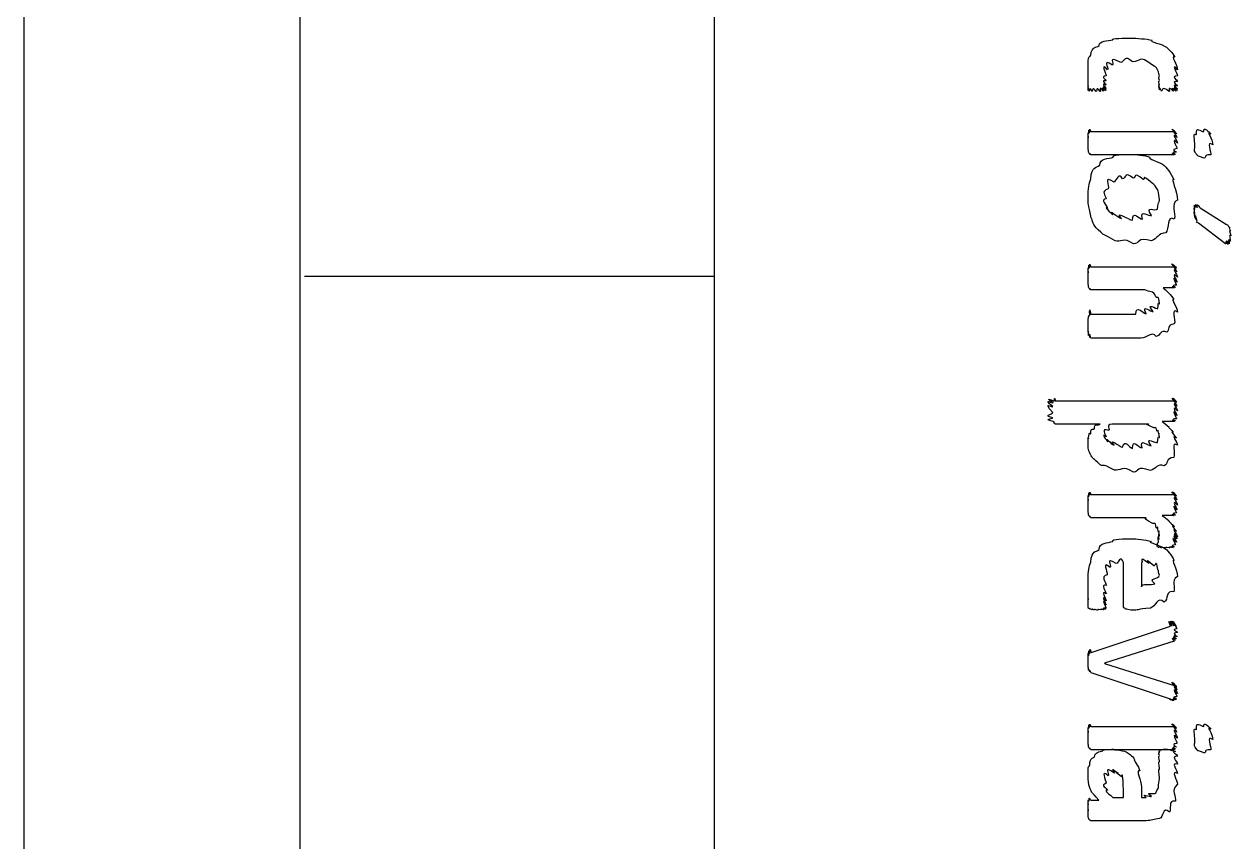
# Model space of a CAD drawing. Header units: millimetres. Extents: x 0 to 33.1, y 1.5 to 45.3.
# Drawn here: x 0.0278 to 0.5231, y 3.8125 to 4.1479 of the extents above; entities that cross this region are included whole.
import ezdxf

# ---------------------------------------------------------------- set-up
doc = ezdxf.new("R2010")
doc.units = ezdxf.units.MM
doc.header["$MEASUREMENT"] = 0
doc.layers.get('0').update_dxf_attribs({"linetype": 'CONTINUOUS'})

msp = doc.modelspace()

# ---------------------------------------------------------------- linework, layer by layer
at = {"color": 0, "linetype": 'Continuous'}
for p, q in [((0.027778, 1.49778), (0.027778, 45.3028)), ((0.141114, 1.61111), (0.141114, 44.9044)), ((0.311089, 1.78108), (0.311089, 44.7344)), ((0.311089, 4.04443), (0.142796, 4.04443))]:
    msp.add_line(p, q, dxfattribs=at)
at = {"color": 240, "linetype": 'Continuous'}
msp.add_line((0.311089, 1.78108), (0.311089, 6.90446), dxfattribs=at)
at = {"color": 11, "linetype": 'Continuous'}
for p, q in [((0.467719, 4.12028), (0.467719, 4.12028)), ((0.465549, 4.10385), (0.499838, 4.10385)), ((0.499838, 4.09429), (0.465549, 4.09429)), ((0.51199, 4.09299), (0.51199, 4.09299)), ((0.510471, 4.07254), (0.521322, 4.06581)), ((0.482693, 4.06754), (0.482693, 4.06754)), ((0.520887, 4.05778), (0.509819, 4.06625)), ((0.483128, 4.05778), (0.483128, 4.05778)), ((0.465549, 4.04844), (0.499838, 4.04844)), ((0.487685, 4.0389), (0.465549, 4.0389)), ((0.499838, 4.03976), (0.495281, 4.03976)), ((0.465549, 4.02892), (0.483996, 4.02892)), ((0.486165, 4.01915), (0.465549, 4.01915)), ((0.45101, 3.99343), (0.499838, 3.99343)), ((0.469456, 3.98389), (0.45101, 3.98389)), ((0.489204, 3.98389), (0.475965, 3.98389)), ((0.499838, 3.98497), (0.494846, 3.98497)), ((0.482693, 3.9739), (0.482693, 3.9739)), ((0.483128, 3.96414), (0.483128, 3.96414)), ((0.465549, 3.95497), (0.499838, 3.95497)), ((0.488118, 3.94542), (0.465549, 3.94542)), ((0.499838, 3.94629), (0.494846, 3.94629)), ((0.496149, 3.93306), (0.496149, 3.93306)), ((0.479004, 3.90944), (0.479004, 3.92703)), ((0.486382, 3.92703), (0.486382, 3.91704)), ((0.483344, 3.9075), (0.482042, 3.9075)), ((0.465767, 3.89008), (0.498318, 3.90093)), ((0.499838, 3.89486), (0.471625, 3.88596)), ((0.471625, 3.88596), (0.471192, 3.88574)), ((0.471192, 3.88574), (0.471625, 3.88553)), ((0.471625, 3.88553), (0.499838, 3.87663)), ((0.498318, 3.87099), (0.465767, 3.88183)), ((0.499838, 3.87056), (0.499838, 3.87056)), ((0.465549, 3.85981), (0.499838, 3.85981)), ((0.499838, 3.85026), (0.465549, 3.85026)), ((0.51199, 3.84896), (0.51199, 3.84896)), ((0.479004, 3.83068), (0.479004, 3.83415)), ((0.486382, 3.83501), (0.486382, 3.83068)), ((0.465549, 3.82958), (0.468804, 3.82958)), ((0.474664, 3.83068), (0.479004, 3.83068)), ((0.486382, 3.83068), (0.488336, 3.83068)), ((0.488336, 3.82113), (0.465549, 3.82113))]:
    msp.add_line(p, q, dxfattribs=at)
for points in [[(0.469021, 4.13917), (0.469075, 4.14122), (0.472493, 4.141), (0.474664, 4.14154)], [(0.474664, 4.14154), (0.473579, 4.14219), (0.479492, 4.14219), (0.48226, 4.14219)], [(0.48226, 4.14219), (0.484267, 4.14219), (0.48839, 4.14193), (0.490722, 4.14133)], [(0.490722, 4.14133), (0.48904, 4.1409), (0.495117, 4.13971), (0.496582, 4.13851)], [(0.464464, 4.12983), (0.464464, 4.13601), (0.464789, 4.13368), (0.465549, 4.13525)], [(0.465549, 4.13525), (0.466037, 4.13906), (0.467557, 4.13803), (0.469021, 4.13917)], [(0.482693, 4.13243), (0.479329, 4.13569), (0.479221, 4.13238), (0.477919, 4.13222)], [(0.49094, 4.13113), (0.484864, 4.13569), (0.486274, 4.13243), (0.482693, 4.13243)], [(0.496582, 4.13851), (0.49669, 4.13861), (0.499294, 4.13601), (0.500054, 4.13439)], [(0.472493, 4.12918), (0.469347, 4.13282), (0.471843, 4.12765), (0.471843, 4.12679)], [(0.474447, 4.13113), (0.470215, 4.13428), (0.472928, 4.12993), (0.472493, 4.12918)], [(0.477919, 4.13222), (0.472114, 4.13525), (0.475424, 4.13157), (0.474447, 4.13113)], [(0.493761, 4.12679), (0.493218, 4.12918), (0.492785, 4.13015), (0.49094, 4.13113)], [(0.500054, 4.13439), (0.498156, 4.13542), (0.501139, 4.13108), (0.501139, 4.12918)], [(0.501139, 4.12918), (0.498156, 4.13265), (0.501139, 4.12756), (0.501139, 4.12679)], [(0.464464, 4.12701), (0.464464, 4.12831), (0.464464, 4.12885), (0.464464, 4.12983)], [(0.464464, 4.12462), (0.464464, 4.12657), (0.464464, 4.12614), (0.464464, 4.12701)], [(0.471843, 4.12679), (0.469347, 4.12646), (0.471843, 4.12522), (0.471843, 4.12462)], [(0.493761, 4.12483), (0.493218, 4.12657), (0.493761, 4.12608), (0.493761, 4.12679)], [(0.501139, 4.12679), (0.498156, 4.12646), (0.501139, 4.12517), (0.501139, 4.1244)], [(0.464464, 4.12244), (0.464464, 4.125), (0.464464, 4.12375), (0.464464, 4.12462)], [(0.464464, 4.12115), (0.464464, 4.12386), (0.464464, 4.1219), (0.464464, 4.12244)], [(0.464464, 4.12071), (0.464464, 4.12326), (0.464464, 4.12088), (0.464464, 4.12115)], [(0.464899, 4.1205), (0.464464, 4.1231), (0.464464, 4.12061), (0.464464, 4.12071)], [(0.465983, 4.12028), (0.465007, 4.12299), (0.465169, 4.12039), (0.464899, 4.1205)], [(0.467719, 4.12028), (0.466037, 4.12299), (0.466525, 4.12028), (0.465983, 4.12028)], [(0.469456, 4.12028), (0.467339, 4.12299), (0.468425, 4.12028), (0.467719, 4.12028)], [(0.470757, 4.1205), (0.468371, 4.12299), (0.469997, 4.12028), (0.469456, 4.12028)], [(0.471625, 4.12071), (0.469075, 4.1231), (0.471192, 4.1205), (0.470757, 4.1205)], [(0.471843, 4.12462), (0.469347, 4.12517), (0.471843, 4.12332), (0.471843, 4.12289)], [(0.471843, 4.12289), (0.469347, 4.12414), (0.471843, 4.1219), (0.471843, 4.12158)], [(0.471843, 4.12158), (0.469347, 4.12354), (0.471843, 4.12104), (0.471843, 4.12071)], [(0.471843, 4.12071), (0.469347, 4.12326), (0.471733, 4.12071), (0.471625, 4.12071)], [(0.493761, 4.1231), (0.493218, 4.12528), (0.493761, 4.12414), (0.493761, 4.12483)], [(0.493761, 4.12181), (0.493218, 4.12429), (0.493761, 4.12256), (0.493761, 4.1231)], [(0.493761, 4.12093), (0.493218, 4.12369), (0.493761, 4.12153), (0.493761, 4.12181)], [(0.494629, 4.1205), (0.493218, 4.12326), (0.493761, 4.12082), (0.493761, 4.12093)], [(0.497667, 4.12028), (0.494412, 4.12299), (0.495171, 4.12039), (0.494629, 4.1205)], [(0.499403, 4.1205), (0.496582, 4.12299), (0.498372, 4.12028), (0.497667, 4.12028)], [(0.500489, 4.1205), (0.49745, 4.1231), (0.499838, 4.1205), (0.499403, 4.1205)], [(0.501139, 4.1244), (0.498156, 4.12483), (0.501139, 4.12289), (0.501139, 4.12244)], [(0.501139, 4.12244), (0.498156, 4.12386), (0.501139, 4.12153), (0.501139, 4.12136)], [(0.501139, 4.12136), (0.498156, 4.12343), (0.501139, 4.12088), (0.501139, 4.12071)], [(0.501139, 4.12071), (0.498156, 4.1231), (0.500922, 4.1205), (0.500489, 4.1205)], [(0.464681, 4.10297), (0.464735, 4.10601), (0.464953, 4.10351), (0.465115, 4.10363)], [(0.465115, 4.10363), (0.465007, 4.10633), (0.465386, 4.10385), (0.465549, 4.10385)], [(0.499838, 4.10385), (0.49745, 4.10633), (0.500108, 4.10379), (0.500271, 4.10363)], [(0.500271, 4.10363), (0.497885, 4.10601), (0.500706, 4.10331), (0.500706, 4.10297)], [(0.508951, 4.10275), (0.508572, 4.10633), (0.510525, 4.10385), (0.51199, 4.10385)], [(0.51199, 4.10385), (0.511447, 4.10633), (0.514378, 4.10351), (0.514811, 4.10275)], [(0.464464, 4.10146), (0.464572, 4.10531), (0.464681, 4.10254), (0.464681, 4.10297)], [(0.464464, 4.09907), (0.464464, 4.104), (0.464464, 4.10075), (0.464464, 4.10146)], [(0.500706, 4.10297), (0.497993, 4.10531), (0.500922, 4.10206), (0.500922, 4.10146)], [(0.500922, 4.10146), (0.498156, 4.104), (0.501139, 4.09993), (0.501139, 4.09907)], [(0.501139, 4.09907), (0.498156, 4.10226), (0.501031, 4.0975), (0.500922, 4.0969)], [(0.508301, 4.09842), (0.507542, 4.10487), (0.508518, 4.10206), (0.508951, 4.10275)], [(0.514811, 4.10275), (0.512478, 4.10487), (0.515679, 4.10058), (0.515679, 4.09842)], [(0.464464, 4.0969), (0.464464, 4.09765), (0.464464, 4.09819), (0.464464, 4.09907)], [(0.464681, 4.09538), (0.464572, 4.09636), (0.464572, 4.09619), (0.464464, 4.0969)], [(0.500922, 4.0969), (0.497993, 4.09636), (0.500814, 4.09571), (0.500706, 4.09538)], [(0.509169, 4.09429), (0.507542, 4.09603), (0.508301, 4.0964), (0.508301, 4.09842)], [(0.515679, 4.09842), (0.512478, 4.10069), (0.515354, 4.09506), (0.514811, 4.09429)], [(0.465115, 4.09451), (0.464735, 4.0956), (0.464789, 4.09494), (0.464681, 4.09538)], [(0.465549, 4.09429), (0.465007, 4.09532), (0.465224, 4.0944), (0.465115, 4.09451)], [(0.469239, 4.09011), (0.469239, 4.09304), (0.472711, 4.09267), (0.474881, 4.09337)], [(0.474881, 4.09337), (0.473579, 4.09446), (0.479546, 4.09446), (0.482476, 4.09446)], [(0.482476, 4.09446), (0.483832, 4.09446), (0.487685, 4.09413), (0.489854, 4.09337)], [(0.489854, 4.09337), (0.488336, 4.09289), (0.494086, 4.09136), (0.495714, 4.0899)], [(0.500271, 4.09451), (0.49745, 4.09532), (0.499946, 4.09429), (0.499838, 4.09429)], [(0.500706, 4.09538), (0.497885, 4.0956), (0.500543, 4.09467), (0.500271, 4.09451)], [(0.51199, 4.09299), (0.508735, 4.09446), (0.509711, 4.09343), (0.509169, 4.09429)], [(0.514811, 4.09429), (0.511447, 4.09446), (0.5134, 4.09299), (0.51199, 4.09299)], [(0.465549, 4.08447), (0.466037, 4.09), (0.467611, 4.08854), (0.469239, 4.09011)], [(0.475097, 4.08317), (0.47054, 4.08621), (0.473253, 4.08154), (0.472711, 4.08035)], [(0.478569, 4.08447), (0.47716, 4.08751), (0.476074, 4.08376), (0.475097, 4.08317)], [(0.48291, 4.08469), (0.479764, 4.08794), (0.479872, 4.08464), (0.478569, 4.08447)], [(0.487033, 4.08425), (0.482801, 4.08794), (0.484321, 4.08469), (0.48291, 4.08469)], [(0.490722, 4.08274), (0.485568, 4.08724), (0.488444, 4.08382), (0.487033, 4.08425)], [(0.495714, 4.0899), (0.496257, 4.08985), (0.498753, 4.08637), (0.499621, 4.08404)], [(0.464464, 4.07667), (0.464464, 4.08089), (0.464789, 4.08219), (0.465549, 4.08447)], [(0.492893, 4.08014), (0.492242, 4.08132), (0.491699, 4.08203), (0.490722, 4.08274)], [(0.499621, 4.08404), (0.498156, 4.08524), (0.501139, 4.079), (0.501139, 4.07579)], [(0.465767, 4.06842), (0.464464, 4.07482), (0.464464, 4.07351), (0.464464, 4.07667)], [(0.472711, 4.08035), (0.469347, 4.07926), (0.471843, 4.07785), (0.471843, 4.07622)], [(0.471843, 4.07622), (0.469347, 4.07622), (0.47206, 4.07351), (0.472493, 4.07232)], [(0.493761, 4.07601), (0.493218, 4.07915), (0.493435, 4.079), (0.492893, 4.08014)], [(0.472493, 4.07232), (0.470378, 4.07394), (0.473796, 4.07032), (0.474664, 4.06972)], [(0.474664, 4.06972), (0.472276, 4.07264), (0.476833, 4.06853), (0.478136, 4.06819)], [(0.478136, 4.06819), (0.474989, 4.07189), (0.481065, 4.06754), (0.482693, 4.06754)], [(0.482693, 4.06754), (0.482693, 4.07189), (0.485514, 4.06771), (0.486817, 4.06799)], [(0.486817, 4.06799), (0.485406, 4.07249), (0.489475, 4.06879), (0.490506, 4.0695)], [(0.490506, 4.0695), (0.487468, 4.07379), (0.492296, 4.07096), (0.492893, 4.0721)], [(0.492893, 4.0721), (0.493218, 4.07596), (0.493761, 4.07443), (0.493761, 4.07601)], [(0.501139, 4.07579), (0.498156, 4.07438), (0.500706, 4.07015), (0.499838, 4.06799)], [(0.508301, 4.07015), (0.507542, 4.07438), (0.508301, 4.07146), (0.508301, 4.07189)], [(0.508301, 4.06863), (0.507542, 4.07308), (0.508301, 4.06961), (0.508301, 4.07015)], [(0.508301, 4.07189), (0.507704, 4.07525), (0.508572, 4.07264), (0.508735, 4.07275)], [(0.508735, 4.06776), (0.507704, 4.07221), (0.50841, 4.06819), (0.508301, 4.06863)], [(0.509169, 4.06711), (0.507975, 4.07178), (0.508843, 4.06749), (0.508735, 4.06776)], [(0.508735, 4.07275), (0.508137, 4.07536), (0.509224, 4.07275), (0.509386, 4.07275)], [(0.509386, 4.07275), (0.508572, 4.07536), (0.510037, 4.07269), (0.510471, 4.07254)], [(0.469672, 4.06256), (0.466308, 4.06554), (0.466743, 4.06614), (0.465767, 4.06842)], [(0.499838, 4.06799), (0.496582, 4.06988), (0.497939, 4.06381), (0.496365, 4.06233)], [(0.509819, 4.06625), (0.508301, 4.06668), (0.509278, 4.06685), (0.509169, 4.06711)], [(0.475532, 4.05908), (0.469672, 4.06233), (0.471408, 4.06099), (0.469672, 4.06256)], [(0.496365, 4.06233), (0.493381, 4.06233), (0.492785, 4.05985), (0.490506, 4.05908)], [(0.521322, 4.06581), (0.521158, 4.06597), (0.52181, 4.06549), (0.521972, 4.06515)], [(0.521972, 4.06515), (0.521593, 4.06538), (0.522461, 4.06461), (0.522624, 4.06429)], [(0.522624, 4.06429), (0.521864, 4.06467), (0.52284, 4.06342), (0.52284, 4.06299)], [(0.52284, 4.06299), (0.522026, 4.06364), (0.523058, 4.06179), (0.523058, 4.06104)], [(0.523058, 4.06104), (0.522026, 4.06207), (0.522949, 4.05946), (0.52284, 4.05886)], [(0.483128, 4.05778), (0.478787, 4.06076), (0.47781, 4.05821), (0.475532, 4.05908)], [(0.490506, 4.05908), (0.484267, 4.06076), (0.48584, 4.05778), (0.483128, 4.05778)], [(0.521756, 4.05757), (0.520887, 4.0606), (0.521158, 4.05767), (0.520887, 4.05778)], [(0.522407, 4.05778), (0.521431, 4.0606), (0.522026, 4.05757), (0.521756, 4.05757)], [(0.52284, 4.05886), (0.521756, 4.06093), (0.522515, 4.05794), (0.522407, 4.05778)], [(0.464464, 4.04606), (0.464572, 4.04992), (0.464681, 4.04715), (0.464681, 4.04758)], [(0.464464, 4.04368), (0.464464, 4.04861), (0.464464, 4.04536), (0.464464, 4.04606)], [(0.464681, 4.04758), (0.464735, 4.05062), (0.464953, 4.04812), (0.465115, 4.04824)], [(0.465115, 4.04824), (0.465007, 4.05094), (0.465386, 4.04844), (0.465549, 4.04844)], [(0.499838, 4.04844), (0.49745, 4.05094), (0.500108, 4.04844), (0.500271, 4.04844)], [(0.500271, 4.04844), (0.497885, 4.05078), (0.500706, 4.04812), (0.500706, 4.04779)], [(0.500706, 4.04779), (0.497993, 4.05007), (0.500922, 4.04688), (0.500922, 4.04628)], [(0.500922, 4.04628), (0.498156, 4.04889), (0.501139, 4.04497), (0.501139, 4.04411)], [(0.501139, 4.04411), (0.498156, 4.04715), (0.501031, 4.04258), (0.500922, 4.04215)], [(0.464464, 4.0415), (0.464464, 4.04226), (0.464464, 4.04281), (0.464464, 4.04368)], [(0.464681, 4.03999), (0.464572, 4.04096), (0.464572, 4.04081), (0.464464, 4.0415)], [(0.500922, 4.04215), (0.497993, 4.04617), (0.500814, 4.04118), (0.500706, 4.04085)], [(0.465115, 4.03911), (0.464735, 4.04021), (0.464789, 4.03956), (0.464681, 4.03999)], [(0.465549, 4.0389), (0.465007, 4.03993), (0.465224, 4.03901), (0.465115, 4.03911)], [(0.492242, 4.03608), (0.491211, 4.0389), (0.489692, 4.03792), (0.487685, 4.0389)], [(0.493761, 4.03326), (0.493218, 4.03706), (0.493218, 4.0351), (0.492242, 4.03608)], [(0.495281, 4.03976), (0.496257, 4.0389), (0.498753, 4.03662), (0.499621, 4.035)], [(0.500271, 4.03999), (0.49745, 4.04053), (0.499946, 4.03976), (0.499838, 4.03976)], [(0.500706, 4.04085), (0.497885, 4.04081), (0.500543, 4.04015), (0.500271, 4.03999)], [(0.465115, 4.02869), (0.465007, 4.03326), (0.465386, 4.02892), (0.465549, 4.02892)], [(0.483996, 4.02892), (0.483996, 4.03326), (0.487304, 4.02903), (0.488336, 4.02914)], [(0.488336, 4.02914), (0.486165, 4.03358), (0.490397, 4.02957), (0.491157, 4.03)], [(0.491157, 4.03), (0.487739, 4.03429), (0.492676, 4.03076), (0.49311, 4.03131)], [(0.49311, 4.03131), (0.493218, 4.03532), (0.493761, 4.03239), (0.493761, 4.03326)], [(0.499621, 4.035), (0.498156, 4.0356), (0.501139, 4.03153), (0.501139, 4.02979)], [(0.501139, 4.02979), (0.498156, 4.03196), (0.500706, 4.02632), (0.499838, 4.02501)], [(0.464464, 4.02653), (0.464572, 4.02761), (0.464681, 4.02756), (0.464681, 4.02783)], [(0.464681, 4.02783), (0.464735, 4.02821), (0.464953, 4.02843), (0.465115, 4.02869)], [(0.464464, 4.02393), (0.464464, 4.02632), (0.464464, 4.02582), (0.464464, 4.02653)], [(0.464464, 4.02175), (0.464464, 4.02447), (0.464464, 4.02306), (0.464464, 4.02393)], [(0.464681, 4.02024), (0.464572, 4.02317), (0.464572, 4.02106), (0.464464, 4.02175)], [(0.465115, 4.01937), (0.464735, 4.0224), (0.464789, 4.01981), (0.464681, 4.02024)], [(0.465549, 4.01915), (0.465007, 4.02214), (0.465224, 4.01926), (0.465115, 4.01937)], [(0.492458, 4.01981), (0.490614, 4.02214), (0.488607, 4.01915), (0.486165, 4.01915)], [(0.496799, 4.02154), (0.494086, 4.02285), (0.494194, 4.02013), (0.492458, 4.01981)], [(0.499838, 4.02501), (0.496582, 4.02458), (0.498101, 4.0224), (0.496799, 4.02154)], [(0.449924, 3.99104), (0.445529, 3.9949), (0.450032, 3.99214), (0.450142, 3.99257)], [(0.449924, 3.98867), (0.445529, 3.9936), (0.449924, 3.99035), (0.449924, 3.99104)], [(0.450142, 3.99257), (0.445801, 3.99561), (0.450467, 3.99311), (0.450575, 3.99322)], [(0.450575, 3.99322), (0.450737, 3.99593), (0.4509, 3.99343), (0.45101, 3.99343)], [(0.499838, 3.99343), (0.497558, 3.99593), (0.500325, 3.99343), (0.500489, 3.99343)], [(0.500489, 3.99343), (0.497885, 3.99576), (0.500706, 3.99311), (0.500706, 3.99278)], [(0.500706, 3.99278), (0.497993, 3.99507), (0.500922, 3.99186), (0.500922, 3.99126)], [(0.500922, 3.99126), (0.498156, 3.99387), (0.501139, 3.99007), (0.501139, 3.98931)], [(0.501139, 3.98931), (0.498156, 3.99229), (0.501031, 3.98779), (0.500922, 3.98736)], [(0.449924, 3.98649), (0.445529, 3.98725), (0.449924, 3.98779), (0.449924, 3.98867)], [(0.500922, 3.98736), (0.497993, 3.99126), (0.500814, 3.98639), (0.500706, 3.98606)], [(0.450142, 3.98497), (0.445529, 3.98594), (0.449924, 3.98579), (0.449924, 3.98649)], [(0.450575, 3.9841), (0.450467, 3.98519), (0.450304, 3.98454), (0.450142, 3.98497)], [(0.45101, 3.98389), (0.450737, 3.98492), (0.450737, 3.984), (0.450575, 3.9841)], [(0.465549, 3.97999), (0.465603, 3.98292), (0.466471, 3.98122), (0.467068, 3.98193)], [(0.467068, 3.98193), (0.466906, 3.98421), (0.468588, 3.98318), (0.469456, 3.98389)], [(0.472928, 3.98128), (0.469347, 3.98232), (0.471843, 3.97954), (0.471843, 3.97868)], [(0.475965, 3.98389), (0.470811, 3.98406), (0.473633, 3.98215), (0.472928, 3.98128)], [(0.491374, 3.98236), (0.486436, 3.98432), (0.490072, 3.98335), (0.489204, 3.98389)], [(0.492676, 3.98107), (0.492242, 3.98346), (0.491917, 3.98193), (0.491374, 3.98236)], [(0.493544, 3.97976), (0.492947, 3.98258), (0.49311, 3.98063), (0.492676, 3.98107)], [(0.494846, 3.98497), (0.495117, 3.98475), (0.496907, 3.98335), (0.497667, 3.98258)], [(0.497667, 3.98258), (0.496582, 3.98335), (0.498969, 3.98118), (0.499403, 3.98042)], [(0.500271, 3.98519), (0.49745, 3.98562), (0.499946, 3.98497), (0.499838, 3.98497)], [(0.500706, 3.98606), (0.497885, 3.98594), (0.500543, 3.98535), (0.500271, 3.98519)], [(0.464464, 3.97586), (0.464464, 3.98031), (0.464518, 3.97732), (0.464681, 3.97803)], [(0.464681, 3.97803), (0.464899, 3.98161), (0.465224, 3.97928), (0.465549, 3.97999)], [(0.471843, 3.97868), (0.469347, 3.98058), (0.472114, 3.97711), (0.472711, 3.97651)], [(0.472711, 3.97651), (0.47054, 3.97944), (0.474067, 3.97553), (0.475097, 3.97521)], [(0.475097, 3.97521), (0.472711, 3.97868), (0.477376, 3.9745), (0.478569, 3.97433)], [(0.478569, 3.97433), (0.479764, 3.97825), (0.481228, 3.9739), (0.482693, 3.9739)], [(0.482693, 3.9739), (0.482531, 3.97825), (0.485297, 3.97401), (0.4866, 3.97412)], [(0.4866, 3.97412), (0.485297, 3.97857), (0.489258, 3.97456), (0.490289, 3.97499)], [(0.490289, 3.97499), (0.487468, 3.97928), (0.492296, 3.97575), (0.492893, 3.97629)], [(0.492893, 3.97629), (0.493218, 3.98042), (0.493761, 3.9776), (0.493761, 3.97846)], [(0.493761, 3.97846), (0.493218, 3.98172), (0.493653, 3.97933), (0.493544, 3.97976)], [(0.499403, 3.98042), (0.497558, 3.98172), (0.500379, 3.97879), (0.500706, 3.97803)], [(0.500706, 3.97803), (0.498156, 3.98014), (0.501139, 3.97624), (0.501139, 3.97521)], [(0.501139, 3.97521), (0.498156, 3.97726), (0.500597, 3.97168), (0.499621, 3.97021)], [(0.465767, 3.97086), (0.464464, 3.97304), (0.464464, 3.97401), (0.464464, 3.97586)], [(0.469456, 3.96718), (0.4662, 3.97017), (0.466635, 3.96946), (0.465767, 3.97086)], [(0.475315, 3.965), (0.469347, 3.96815), (0.471029, 3.96619), (0.469456, 3.96718)], [(0.495714, 3.96674), (0.492947, 3.96799), (0.492242, 3.96522), (0.490072, 3.96479)], [(0.499621, 3.97021), (0.496257, 3.96972), (0.49745, 3.96761), (0.495714, 3.96674)], [(0.483128, 3.96414), (0.478624, 3.96712), (0.477593, 3.96446), (0.475315, 3.965)], [(0.490072, 3.96479), (0.483996, 3.96712), (0.485568, 3.96414), (0.483128, 3.96414)], [(0.465115, 3.95475), (0.465007, 3.95747), (0.465386, 3.95497), (0.465549, 3.95497)], [(0.499838, 3.95497), (0.49745, 3.95747), (0.500108, 3.95497), (0.500271, 3.95497)], [(0.500271, 3.95497), (0.497885, 3.95731), (0.500706, 3.95464), (0.500706, 3.95432)], [(0.464464, 3.95258), (0.464572, 3.95643), (0.464681, 3.95367), (0.464681, 3.9541)], [(0.464464, 3.95019), (0.464464, 3.95514), (0.464464, 3.95188), (0.464464, 3.95258)], [(0.464681, 3.9541), (0.464735, 3.95714), (0.464953, 3.95464), (0.465115, 3.95475)], [(0.500706, 3.95432), (0.497993, 3.9566), (0.500922, 3.9534), (0.500922, 3.95281)], [(0.500922, 3.94868), (0.497993, 3.95269), (0.500814, 3.94769), (0.500706, 3.94738)], [(0.500922, 3.95281), (0.498156, 3.9554), (0.501139, 3.9515), (0.501139, 3.95063)], [(0.501139, 3.95063), (0.498156, 3.95367), (0.501031, 3.94911), (0.500922, 3.94868)], [(0.464464, 3.94803), (0.464464, 3.94879), (0.464464, 3.94933), (0.464464, 3.95019)], [(0.464681, 3.9465), (0.464572, 3.94749), (0.464572, 3.94732), (0.464464, 3.94803)], [(0.465115, 3.94564), (0.464735, 3.94672), (0.464789, 3.94607), (0.464681, 3.9465)], [(0.465549, 3.94542), (0.465007, 3.94646), (0.465224, 3.94553), (0.465115, 3.94564)], [(0.490722, 3.94325), (0.48584, 3.94575), (0.489094, 3.94472), (0.488118, 3.94542)], [(0.492458, 3.94129), (0.492079, 3.94428), (0.49159, 3.94254), (0.490722, 3.94325)], [(0.493326, 3.93956), (0.492785, 3.94314), (0.492893, 3.94075), (0.492458, 3.94129)], [(0.494846, 3.94629), (0.495281, 3.94618), (0.497125, 3.94467), (0.497885, 3.9439)], [(0.497885, 3.9439), (0.496853, 3.94472), (0.499403, 3.94249), (0.499838, 3.94174)], [(0.500271, 3.9465), (0.49745, 3.94706), (0.499946, 3.94629), (0.499838, 3.94629)], [(0.499838, 3.94174), (0.497721, 3.94325), (0.500543, 3.94038), (0.500706, 3.93978)], [(0.500706, 3.94738), (0.497885, 3.94732), (0.500543, 3.94667), (0.500271, 3.9465)], [(0.493326, 3.93544), (0.49311, 3.94011), (0.493544, 3.93608), (0.493544, 3.93653)], [(0.493761, 3.93782), (0.493218, 3.94194), (0.493599, 3.93901), (0.493326, 3.93956)], [(0.493544, 3.93653), (0.493218, 3.94097), (0.493761, 3.93739), (0.493761, 3.93782)], [(0.500706, 3.93544), (0.497721, 3.93935), (0.500379, 3.93468), (0.500271, 3.93435)], [(0.500922, 3.93674), (0.497993, 3.94021), (0.500814, 3.93587), (0.500706, 3.93544)], [(0.500706, 3.93978), (0.498156, 3.94194), (0.501139, 3.93837), (0.501139, 3.93761)], [(0.501139, 3.93761), (0.498156, 3.94097), (0.501031, 3.93707), (0.500922, 3.93674)], [(0.469021, 3.93246), (0.469075, 3.93539), (0.472493, 3.935), (0.474664, 3.93571)], [(0.474664, 3.93571), (0.473579, 3.93679), (0.479656, 3.93679), (0.482693, 3.93679)], [(0.482693, 3.93679), (0.483996, 3.93679), (0.487956, 3.93647), (0.490289, 3.93571)], [(0.490289, 3.93571), (0.488607, 3.93539), (0.494521, 3.93397), (0.496149, 3.93267)], [(0.492893, 3.93392), (0.492676, 3.93431), (0.492893, 3.93431), (0.492893, 3.93457)], [(0.492893, 3.93349), (0.492676, 3.93403), (0.492893, 3.93381), (0.492893, 3.93392)], [(0.492893, 3.93457), (0.492785, 3.9349), (0.493164, 3.93517), (0.493326, 3.93544)], [(0.493326, 3.93326), (0.492785, 3.93371), (0.493001, 3.93338), (0.492893, 3.93349)], [(0.494412, 3.93306), (0.493218, 3.9336), (0.493599, 3.93317), (0.493326, 3.93326)], [(0.496149, 3.93306), (0.494086, 3.9336), (0.494846, 3.93306), (0.494412, 3.93306)], [(0.497885, 3.93306), (0.495551, 3.9336), (0.496853, 3.93306), (0.496149, 3.93306)], [(0.496149, 3.93267), (0.496419, 3.93278), (0.498969, 3.92979), (0.499838, 3.9279)], [(0.498753, 3.93326), (0.496419, 3.9336), (0.498318, 3.93306), (0.497885, 3.93306)], [(0.499403, 3.93326), (0.496853, 3.93371), (0.499024, 3.93326), (0.498753, 3.93326)], [(0.499838, 3.93349), (0.497125, 3.93371), (0.499511, 3.93326), (0.499403, 3.93326)], [(0.500271, 3.93435), (0.49745, 3.93403), (0.499946, 3.93365), (0.499838, 3.93349)], [(0.465549, 3.92725), (0.466037, 3.93246), (0.467557, 3.93104), (0.469021, 3.93246)], [(0.473579, 3.92507), (0.469943, 3.92811), (0.472547, 3.92324), (0.472276, 3.92204)], [(0.475965, 3.9266), (0.471246, 3.92974), (0.474283, 3.92583), (0.473579, 3.92507)], [(0.479004, 3.92703), (0.477756, 3.93028), (0.476942, 3.92692), (0.475965, 3.9266)], [(0.489204, 3.92681), (0.4847, 3.93028), (0.487358, 3.92703), (0.486382, 3.92703)], [(0.491374, 3.92572), (0.486436, 3.92985), (0.490072, 3.92654), (0.489204, 3.92681)], [(0.49311, 3.92421), (0.49235, 3.92899), (0.492079, 3.92529), (0.491374, 3.92572)], [(0.499838, 3.9279), (0.498156, 3.92899), (0.501139, 3.92389), (0.501139, 3.92139)], [(0.464464, 3.92008), (0.464464, 3.92378), (0.464789, 3.92524), (0.465549, 3.92725)], [(0.493761, 3.92182), (0.493218, 3.92307), (0.493544, 3.9235), (0.49311, 3.92421)], [(0.464464, 3.91575), (0.464464, 3.91943), (0.464464, 3.91851), (0.464464, 3.92008)], [(0.472276, 3.92204), (0.469347, 3.92117), (0.471843, 3.91943), (0.471843, 3.91769)], [(0.471843, 3.91769), (0.469347, 3.91813), (0.471843, 3.91525), (0.471843, 3.91422)], [(0.486382, 3.91704), (0.486003, 3.919), (0.490506, 3.91749), (0.491808, 3.91835)], [(0.491808, 3.91835), (0.488607, 3.92063), (0.493761, 3.92025), (0.493761, 3.92182)], [(0.501139, 3.92139), (0.498156, 3.91943), (0.500597, 3.91683), (0.499621, 3.9151)], [(0.464464, 3.91206), (0.464464, 3.91672), (0.464464, 3.91433), (0.464464, 3.91575)], [(0.464464, 3.90944), (0.464464, 3.91456), (0.464464, 3.91092), (0.464464, 3.91206)], [(0.471843, 3.91422), (0.469347, 3.91596), (0.471843, 3.91217), (0.471843, 3.9114)], [(0.471843, 3.9114), (0.469347, 3.91456), (0.471843, 3.9101), (0.471843, 3.90967)], [(0.471843, 3.90967), (0.469347, 3.91351), (0.471843, 3.90869), (0.471843, 3.90836)], [(0.495714, 3.91075), (0.492947, 3.91368), (0.492242, 3.90881), (0.490072, 3.90836)], [(0.499621, 3.9151), (0.496257, 3.91596), (0.49745, 3.91194), (0.495714, 3.91075)], [(0.464681, 3.90815), (0.464464, 3.90858), (0.464464, 3.90875), (0.464464, 3.90944)], [(0.465332, 3.90793), (0.464899, 3.90831), (0.464953, 3.90804), (0.464681, 3.90815)], [(0.465983, 3.90771), (0.465332, 3.90815), (0.465603, 3.90782), (0.465332, 3.90793)], [(0.466851, 3.90771), (0.465767, 3.90815), (0.466254, 3.90771), (0.465983, 3.90771)], [(0.468153, 3.9075), (0.466471, 3.90804), (0.467285, 3.90761), (0.466851, 3.90771)], [(0.469889, 3.90771), (0.467611, 3.90804), (0.468858, 3.9075), (0.468153, 3.9075)], [(0.470975, 3.90771), (0.468479, 3.90815), (0.470324, 3.90771), (0.469889, 3.90771)], [(0.471625, 3.90793), (0.469075, 3.90815), (0.471246, 3.90771), (0.470975, 3.90771)], [(0.471843, 3.90836), (0.469347, 3.90847), (0.471733, 3.9081), (0.471625, 3.90793)], [(0.479656, 3.90815), (0.478787, 3.90875), (0.479004, 3.9089), (0.479004, 3.90944)], [(0.482042, 3.9075), (0.479764, 3.90804), (0.480197, 3.90771), (0.479656, 3.90815)], [(0.490072, 3.90836), (0.484104, 3.90804), (0.485786, 3.9075), (0.483344, 3.9075)], [(0.498318, 3.90093), (0.496582, 3.90533), (0.498807, 3.90093), (0.498969, 3.90093)], [(0.498969, 3.90093), (0.497017, 3.90549), (0.499457, 3.90115), (0.499621, 3.90115)], [(0.499621, 3.90115), (0.497287, 3.90549), (0.499838, 3.90115), (0.499838, 3.90115)], [(0.499838, 3.90115), (0.497558, 3.90549), (0.500325, 3.90104), (0.500489, 3.90093)], [(0.500489, 3.90093), (0.497885, 3.90533), (0.500706, 3.90076), (0.500706, 3.9005)], [(0.500706, 3.9005), (0.497993, 3.90489), (0.500922, 3.90018), (0.500922, 3.89985)], [(0.500922, 3.89985), (0.498156, 3.89958), (0.501139, 3.89893), (0.501139, 3.89833)], [(0.501139, 3.89833), (0.498156, 3.89828), (0.501031, 3.89703), (0.500922, 3.8966)], [(0.465115, 3.88965), (0.465169, 3.89333), (0.465603, 3.88997), (0.465767, 3.89008)], [(0.500271, 3.89529), (0.49745, 3.89681), (0.499946, 3.89501), (0.499838, 3.89486)], [(0.500706, 3.89572), (0.497885, 3.89697), (0.500543, 3.89529), (0.500271, 3.89529)], [(0.500922, 3.8966), (0.497993, 3.8974), (0.500814, 3.89589), (0.500706, 3.89572)], [(0.464464, 3.88769), (0.464572, 3.89236), (0.464681, 3.88851), (0.464681, 3.88878)], [(0.464681, 3.88878), (0.464735, 3.8929), (0.464953, 3.88938), (0.465115, 3.88965)], [(0.464464, 3.88596), (0.464464, 3.88683), (0.464464, 3.88726), (0.464464, 3.88769)], [(0.464464, 3.88422), (0.464464, 3.88542), (0.464464, 3.88525), (0.464464, 3.88596)], [(0.464681, 3.88292), (0.464572, 3.88439), (0.464572, 3.88368), (0.464464, 3.88422)], [(0.465115, 3.88226), (0.464735, 3.88379), (0.464789, 3.88265), (0.464681, 3.88292)], [(0.465767, 3.88183), (0.465007, 3.88351), (0.465224, 3.88217), (0.465115, 3.88226)], [(0.499838, 3.87663), (0.49745, 3.87978), (0.500108, 3.87642), (0.500271, 3.87642)], [(0.500271, 3.87642), (0.497885, 3.87961), (0.500706, 3.87614), (0.500706, 3.87597)], [(0.500706, 3.87597), (0.497993, 3.87918), (0.500922, 3.87532), (0.500922, 3.87489)], [(0.500922, 3.87489), (0.498156, 3.87831), (0.501139, 3.87397), (0.501139, 3.87337)], [(0.501139, 3.87337), (0.498156, 3.87717), (0.501031, 3.8724), (0.500922, 3.87207)], [(0.498969, 3.87076), (0.496582, 3.87136), (0.498589, 3.87088), (0.498318, 3.87099)], [(0.499186, 3.87056), (0.496853, 3.87121), (0.499078, 3.87067), (0.498969, 3.87076)], [(0.499621, 3.87056), (0.497017, 3.87121), (0.499294, 3.87056), (0.499186, 3.87056)], [(0.499838, 3.87056), (0.497287, 3.87121), (0.499729, 3.87056), (0.499621, 3.87056)], [(0.500489, 3.87076), (0.497558, 3.87121), (0.500108, 3.87056), (0.499838, 3.87056)], [(0.500706, 3.87121), (0.497885, 3.87153), (0.500597, 3.87093), (0.500489, 3.87076)], [(0.500922, 3.87207), (0.497993, 3.87181), (0.500814, 3.87136), (0.500706, 3.87121)], [(0.464464, 3.85742), (0.464572, 3.86128), (0.464681, 3.85851), (0.464681, 3.85894)], [(0.464464, 3.85504), (0.464464, 3.85997), (0.464464, 3.85672), (0.464464, 3.85742)], [(0.464681, 3.85894), (0.464735, 3.86199), (0.464953, 3.85949), (0.465115, 3.8596)], [(0.465115, 3.8596), (0.465007, 3.86231), (0.465386, 3.85981), (0.465549, 3.85981)], [(0.499838, 3.85981), (0.49745, 3.86231), (0.500108, 3.85975), (0.500271, 3.8596)], [(0.500271, 3.8596), (0.497885, 3.86199), (0.500706, 3.85926), (0.500706, 3.85894)], [(0.500706, 3.85894), (0.497993, 3.86128), (0.500922, 3.85801), (0.500922, 3.85742)], [(0.500922, 3.85742), (0.498156, 3.85997), (0.501139, 3.8559), (0.501139, 3.85504)], [(0.501139, 3.85504), (0.498156, 3.85824), (0.501031, 3.85346), (0.500922, 3.85286)], [(0.508301, 3.85439), (0.507542, 3.86083), (0.508518, 3.85801), (0.508951, 3.85872)], [(0.508951, 3.85872), (0.508572, 3.86231), (0.510525, 3.85981), (0.51199, 3.85981)], [(0.51199, 3.85981), (0.511447, 3.86231), (0.514378, 3.85949), (0.514811, 3.85872)], [(0.514811, 3.85872), (0.512478, 3.86083), (0.515679, 3.85656), (0.515679, 3.85439)], [(0.464464, 3.85286), (0.464464, 3.85363), (0.464464, 3.85417), (0.464464, 3.85504)], [(0.509169, 3.85026), (0.507542, 3.852), (0.508301, 3.85238), (0.508301, 3.85439)], [(0.515679, 3.85439), (0.512478, 3.85667), (0.515354, 3.85101), (0.514811, 3.85026)], [(0.464681, 3.85135), (0.464572, 3.85232), (0.464572, 3.85215), (0.464464, 3.85286)], [(0.465115, 3.85047), (0.464735, 3.85157), (0.464789, 3.85092), (0.464681, 3.85135)], [(0.465549, 3.85026), (0.465007, 3.85129), (0.465224, 3.85037), (0.465115, 3.85047)], [(0.467068, 3.84739), (0.467176, 3.84944), (0.469239, 3.84924), (0.47054, 3.84978)], [(0.47054, 3.84978), (0.469781, 3.85042), (0.473253, 3.85042), (0.474881, 3.85042)], [(0.474881, 3.85042), (0.473415, 3.85042), (0.478624, 3.8501), (0.480089, 3.84933)], [(0.480089, 3.84933), (0.480957, 3.84901), (0.482693, 3.8476), (0.483561, 3.84631)], [(0.493761, 3.84912), (0.493218, 3.84988), (0.493815, 3.84967), (0.493978, 3.84978)], [(0.493761, 3.84782), (0.493218, 3.84928), (0.493761, 3.84885), (0.493761, 3.84912)], [(0.493978, 3.84978), (0.493544, 3.85015), (0.494303, 3.8501), (0.494629, 3.85021)], [(0.494629, 3.85021), (0.494086, 3.85032), (0.495281, 3.85032), (0.495714, 3.85042)], [(0.495714, 3.85042), (0.494954, 3.85042), (0.496582, 3.85042), (0.497017, 3.85042)], [(0.497017, 3.85042), (0.496257, 3.85042), (0.498535, 3.85037), (0.498969, 3.85021)], [(0.498969, 3.85021), (0.497125, 3.85015), (0.499838, 3.84988), (0.500271, 3.84956)], [(0.500271, 3.85047), (0.49745, 3.85129), (0.499946, 3.85026), (0.499838, 3.85026)], [(0.500706, 3.85135), (0.497885, 3.85157), (0.500543, 3.85064), (0.500271, 3.85047)], [(0.500922, 3.85286), (0.497993, 3.85232), (0.500814, 3.85167), (0.500706, 3.85135)], [(0.500271, 3.84956), (0.498156, 3.84944), (0.501139, 3.84847), (0.501139, 3.8476)], [(0.51199, 3.84896), (0.508735, 3.85042), (0.509711, 3.84939), (0.509169, 3.85026)], [(0.514811, 3.85026), (0.511447, 3.85042), (0.5134, 3.84896), (0.51199, 3.84896)], [(0.464464, 3.83936), (0.464464, 3.84478), (0.464681, 3.84261), (0.465115, 3.84392)], [(0.465115, 3.84392), (0.465332, 3.84739), (0.4662, 3.8464), (0.467068, 3.84739)], [(0.475315, 3.84065), (0.47054, 3.84392), (0.473253, 3.84033), (0.472711, 3.83957)], [(0.476833, 3.84044), (0.472276, 3.84392), (0.475857, 3.84065), (0.475315, 3.84065)], [(0.478136, 3.83914), (0.473253, 3.84347), (0.477376, 3.84017), (0.476833, 3.84044)], [(0.483561, 3.84631), (0.482801, 3.8464), (0.485297, 3.84343), (0.485732, 3.84153)], [(0.493761, 3.84565), (0.493218, 3.84814), (0.493761, 3.84728), (0.493761, 3.84782)], [(0.493761, 3.84261), (0.493218, 3.8464), (0.493761, 3.84478), (0.493761, 3.84565)], [(0.493761, 3.83849), (0.493218, 3.84392), (0.493761, 3.84131), (0.493761, 3.84261)], [(0.501139, 3.8476), (0.498156, 3.84754), (0.501139, 3.84554), (0.501139, 3.84435)], [(0.501139, 3.84435), (0.498156, 3.84521), (0.501139, 3.8419), (0.501139, 3.84044)], [(0.465332, 3.83415), (0.464464, 3.83669), (0.464464, 3.83762), (0.464464, 3.83936)], [(0.472711, 3.83957), (0.469347, 3.8425), (0.471843, 3.83783), (0.471843, 3.83653)], [(0.478787, 3.83718), (0.478461, 3.84233), (0.478407, 3.8386), (0.478136, 3.83914)], [(0.485732, 3.84153), (0.483669, 3.8425), (0.486382, 3.83735), (0.486382, 3.83501)], [(0.493326, 3.83479), (0.493218, 3.83643), (0.493761, 3.83708), (0.493761, 3.83849)], [(0.501139, 3.84044), (0.498156, 3.84233), (0.501139, 3.83757), (0.501139, 3.8361)], [(0.468804, 3.82958), (0.465767, 3.83322), (0.466037, 3.83242), (0.465332, 3.83415)], [(0.471843, 3.83653), (0.469347, 3.83556), (0.47206, 3.83458), (0.472493, 3.83371)], [(0.472493, 3.83371), (0.470378, 3.83365), (0.473796, 3.83171), (0.474664, 3.83068)], [(0.479004, 3.83415), (0.478787, 3.8361), (0.478896, 3.83632), (0.478787, 3.83718)], [(0.492242, 3.83242), (0.492785, 3.83436), (0.493164, 3.83382), (0.493326, 3.83479)], [(0.501139, 3.8361), (0.498156, 3.8335), (0.500814, 3.83106), (0.500271, 3.82915)], [(0.464464, 3.82785), (0.464572, 3.83132), (0.464735, 3.82889), (0.464899, 3.82915)], [(0.464464, 3.82547), (0.464464, 3.83003), (0.464464, 3.82715), (0.464464, 3.82785)], [(0.464899, 3.82915), (0.464899, 3.83192), (0.465224, 3.82958), (0.465549, 3.82958)], [(0.488336, 3.83068), (0.48584, 3.83263), (0.489908, 3.83083), (0.490506, 3.83111)], [(0.490506, 3.83111), (0.487142, 3.83322), (0.491808, 3.83187), (0.492242, 3.83242)], [(0.500271, 3.82915), (0.497017, 3.82975), (0.498861, 3.82579), (0.497885, 3.8246)], [(0.464464, 3.82286), (0.464464, 3.82801), (0.464464, 3.82433), (0.464464, 3.82547)], [(0.497885, 3.8246), (0.494954, 3.82731), (0.495497, 3.82243), (0.493761, 3.822)], [(0.464899, 3.82156), (0.464572, 3.82221), (0.464572, 3.82232), (0.464464, 3.82286)], [(0.465549, 3.82113), (0.464899, 3.82167), (0.465007, 3.82129), (0.464899, 3.82156)], [(0.493761, 3.822), (0.491644, 3.82167), (0.490343, 3.82113), (0.488336, 3.82113)]]:
    msp.add_open_spline(points, degree=3, dxfattribs=at)

doc.saveas('drawing.dxf')
